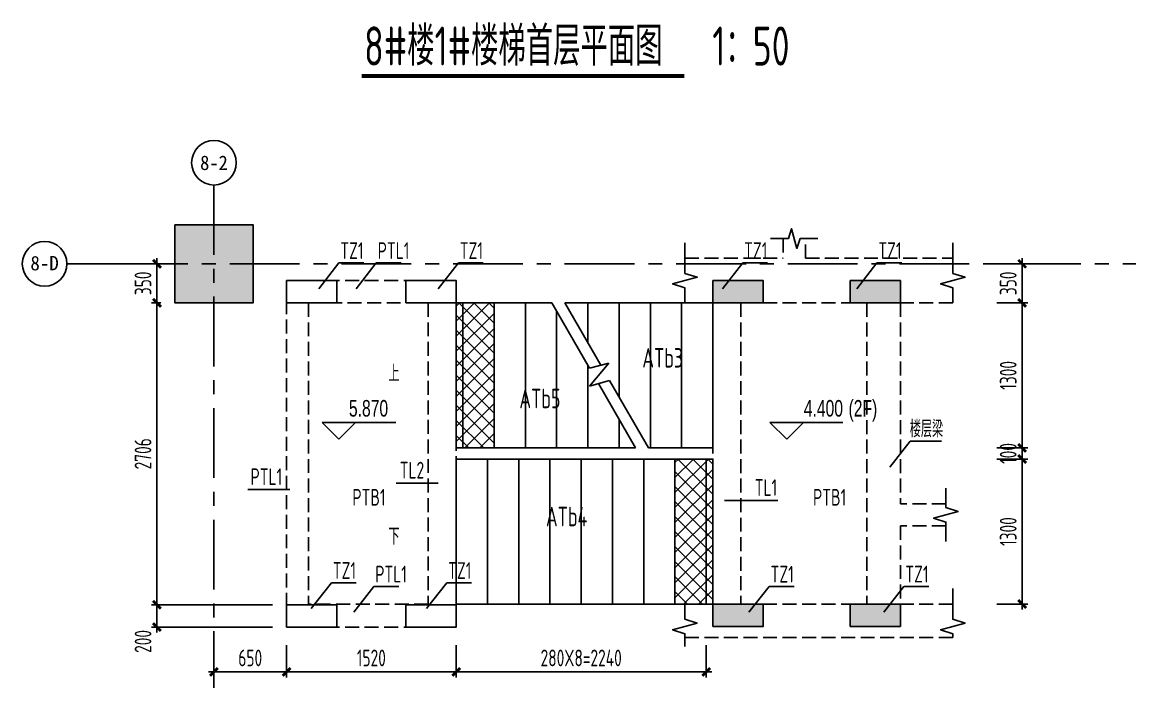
# Model space of a CAD drawing. Extents: x -187783 to -105087, y -63171 to 78346.
# Drawn here: x -138080 to -128104, y 1632 to 7597 of the extents above; entities that cross this region are included whole.
import ezdxf
from ezdxf.enums import TextEntityAlignment as Align

# ---------------------------------------------------------------- set-up
doc = ezdxf.new("R2010")
doc.units = 0
doc.header["$LTSCALE"] = 500
doc.linetypes.add('CENTER', pattern=[2, 1.25, -0.25, 0.25, -0.25])
doc.linetypes.add('DASH', pattern=[0.35, 0.25, -0.1])
doc.layers.get('0').update_dxf_attribs({"linetype": 'CONTINUOUS'})
doc.layers.get('Defpoints').update_dxf_attribs({"color": 167, "linetype": 'CONTINUOUS'})
for name, color, linetype in [('01-标注_轴线坐标', 132, 'CONTINUOUS'), ('02-TEXT_轴号', 7, 'CONTINUOUS'), ('AXIS', 253, 'CENTER'), ('DIM', 3, 'CONTINUOUS'), ('PUB_TEXT', 7, 'CONTINUOUS'), ('s-beam', 4, 'DASH'), ('s-colu', 40, 'CONTINUOUS'), ('s-colu-hatc', 16, 'CONTINUOUS'), ('s-dim', 3, 'CONTINUOUS'), ('S-DIM-B', 3, 'CONTINUOUS'), ('S-DIM-SYMB', 3, 'CONTINUOUS'), ('S-SLAB-HOLE', 5, 'CONTINUOUS'), ('s-stair', 7, 'CONTINUOUS'), ('s-thin', 3, 'CONTINUOUS'), ('S_TEXT', 7, 'CONTINUOUS'), ('S_THIN', 7, 'CONTINUOUS'), ('三跑梯段-8-12$0$A-SUR_看线', 231, 'CONTINUOUS')]:
    doc.layers.add(name, color=color, linetype=linetype)
doc.styles.add('_TCH_AXIS', font='')
doc.styles.add('_TCH_DIM', font='ros.shx', dxfattribs={"width": 0.8, "bigfont": 'jd.shx'})
doc.styles.add('TSSD_Dimension', font='tssdeng.shx', dxfattribs={"width": 0.7, "bigfont": 'TSSDCHN.SHX'})
doc.styles.add('TSSD_Rein', font='Tssdeng.shx', dxfattribs={"width": 0.7, "bigfont": 'hztxt.shx'})
doc.styles.get('_TCH_AXIS').set_extended_font_data('STXihei')
doc.dimstyles.new('TSSD_50_50', dxfattribs={"dimtxt": 150, "dimasz": 50, "dimexe": 50, "dimexo": 125, "dimgap": 50, "dimtad": 1, "dimdec": 0, "dimzin": 0, "dimdsep": 46, "dimtxsty": 'TSSD_Dimension', "dimblk": 'ARCHTICK', "dimblk1": 'ARCHTICK', "dimblk2": 'ARCHTICK', "dimcen": 0, "dimdle": 50, "dimclrt": 7, "dimadec": 0, "dimazin": 0, "dimtfac": 1, "dimtdec": 0, "dimtix": 1, "dimtmove": 2, "dimatfit": 3, "dimfxl": 1, "dimtolj": 1, "dimtzin": 0, "dimarcsym": 0})

# ---------------------------------------------------------------- blocks, each defined once
blk = doc.blocks.new('_ArchTick')
at = {"color": 0, "const_width": 0.5}
blk.add_lwpolyline([(-0.71, -0.71), (0.71, 0.71)], dxfattribs=at)
blk = doc.blocks.new('*D333')
at = {"layer": 'Defpoints', "color": 0, "transparency": 16777216}
for p in [(-129474.3, 3681.6), (-129122, 3681.6), (-129474.3, 2381.6)]:
    blk.add_point(p, dxfattribs=at)
at = {"layer": 's-dim', "color": 0, "lineweight": -2, "transparency": 16777216}
for p, q in [((-129122, 2331.6), (-129122, 3731.6)), ((-129349.3, 3681.6), (-129072, 3681.6)), ((-129349.3, 2381.6), (-129072, 2381.6))]:
    blk.add_line(p, q, dxfattribs=at)
at = {"layer": 's-dim', "color": 0, "lineweight": -2, "transparency": 16777216, "xscale": 50, "yscale": 50, "zscale": 50}
for p, rotation in [((-129122, 3681.6), 90), ((-129122, 2381.6), 270)]:
    blk.add_blockref('_ArchTick', p, dxfattribs=dict(at, rotation=rotation))
at = {"layer": 's-dim', "color": 7, "transparency": 16777216, "insert": (-129247, 3031.6), "char_height": 150, "attachment_point": 5, "rotation": 90, "style": 'TSSD_Dimension'}
blk.add_mtext('\\A1;1300', dxfattribs=at)
blk = doc.blocks.new('*D334')
at = {"layer": 'Defpoints', "color": 0, "transparency": 16777216}
for p in [(-129474.3, 3781.6), (-129122, 3781.6), (-129474.3, 3681.6)]:
    blk.add_point(p, dxfattribs=at)
at = {"layer": 's-dim', "color": 0, "lineweight": -2, "transparency": 16777216}
for p, q in [((-129122, 3781.6), (-129122, 3831.6)), ((-129349.3, 3781.6), (-129072, 3781.6)), ((-129122, 3681.6), (-129122, 3781.6)), ((-129349.3, 3681.6), (-129072, 3681.6)), ((-129122, 3681.6), (-129122, 3631.6))]:
    blk.add_line(p, q, dxfattribs=at)
at = {"layer": 's-dim', "color": 0, "lineweight": -2, "transparency": 16777216, "xscale": 50, "yscale": 50, "zscale": 50}
for p, rotation in [((-129122, 3781.6), 270), ((-129122, 3681.6), 90)]:
    blk.add_blockref('_ArchTick', p, dxfattribs=dict(at, rotation=rotation))
at = {"layer": 's-dim', "color": 7, "transparency": 16777216, "insert": (-129247, 3731.6), "char_height": 150, "attachment_point": 5, "rotation": 90, "style": 'TSSD_Dimension'}
blk.add_mtext('\\A1;100', dxfattribs=at)
blk = doc.blocks.new('*D335')
at = {"layer": 'Defpoints', "color": 0, "transparency": 16777216}
for p in [(-129474.3, 5081.6), (-129122, 5081.6), (-129474.3, 3781.6)]:
    blk.add_point(p, dxfattribs=at)
at = {"layer": 's-dim', "color": 0, "lineweight": -2, "transparency": 16777216}
for p, q in [((-129122, 3731.6), (-129122, 5131.6)), ((-129349.3, 5081.6), (-129072, 5081.6)), ((-129349.3, 3781.6), (-129072, 3781.6))]:
    blk.add_line(p, q, dxfattribs=at)
at = {"layer": 's-dim', "color": 0, "lineweight": -2, "transparency": 16777216, "xscale": 50, "yscale": 50, "zscale": 50}
for p, rotation in [((-129122, 5081.6), 90), ((-129122, 3781.6), 270)]:
    blk.add_blockref('_ArchTick', p, dxfattribs=dict(at, rotation=rotation))
at = {"layer": 's-dim', "color": 7, "transparency": 16777216, "insert": (-129247, 4431.6), "char_height": 150, "attachment_point": 5, "rotation": 90, "style": 'TSSD_Dimension'}
blk.add_mtext('\\A1;1300', dxfattribs=at)
blk = doc.blocks.new('*D356')
at = {"layer": 'Defpoints', "color": 0, "transparency": 16777216}
for p in [(-129474.3, 5431.6), (-129122, 5431.6), (-129474.3, 5081.6)]:
    blk.add_point(p, dxfattribs=at)
at = {"layer": 's-dim', "color": 0, "lineweight": -2, "transparency": 16777216}
for p, q in [((-129349.3, 5431.6), (-129072, 5431.6)), ((-129122, 5031.6), (-129122, 5481.6)), ((-129349.3, 5081.6), (-129072, 5081.6))]:
    blk.add_line(p, q, dxfattribs=at)
at = {"layer": 's-dim', "color": 0, "lineweight": -2, "transparency": 16777216, "xscale": 50, "yscale": 50, "zscale": 50}
for p, rotation in [((-129122, 5431.6), 90), ((-129122, 5081.6), 270)]:
    blk.add_blockref('_ArchTick', p, dxfattribs=dict(at, rotation=rotation))
at = {"layer": 's-dim', "color": 7, "transparency": 16777216, "insert": (-129247, 5256.6), "char_height": 150, "attachment_point": 5, "rotation": 90, "style": 'TSSD_Dimension'}
blk.add_mtext('\\A1;350', dxfattribs=at)
blk = doc.blocks.new('*D357')
at = {"layer": 'Defpoints', "color": 0, "transparency": 16777216}
for p in [(-136712.4, 5431.6), (-136872.9, 5081.6), (-136712.4, 5081.6)]:
    blk.add_point(p, dxfattribs=at)
at = {"layer": 's-dim', "color": 0, "lineweight": -2, "transparency": 16777216}
for p, q in [((-136837.4, 5431.6), (-136922.9, 5431.6)), ((-136872.9, 5481.6), (-136872.9, 5031.6)), ((-136837.4, 5081.6), (-136922.9, 5081.6))]:
    blk.add_line(p, q, dxfattribs=at)
at = {"layer": 's-dim', "color": 0, "lineweight": -2, "transparency": 16777216, "xscale": 50, "yscale": 50, "zscale": 50}
for p, rotation in [((-136872.9, 5431.6), 90), ((-136872.9, 5081.6), 270)]:
    blk.add_blockref('_ArchTick', p, dxfattribs=dict(at, rotation=rotation))
at = {"layer": 's-dim', "color": 7, "transparency": 16777216, "insert": (-136997.9, 5256.6), "char_height": 150, "attachment_point": 5, "rotation": 90, "style": 'TSSD_Dimension'}
blk.add_mtext('\\A1;350', dxfattribs=at)
blk = doc.blocks.new('*D358')
at = {"layer": 'Defpoints', "color": 0, "transparency": 16777216}
for p in [(-136712.4, 5081.6), (-136872.9, 2375.6), (-135712.4, 2375.6)]:
    blk.add_point(p, dxfattribs=at)
at = {"layer": 's-dim', "color": 0, "lineweight": -2, "transparency": 16777216}
for p, q in [((-136872.9, 5131.6), (-136872.9, 2325.6)), ((-136837.4, 5081.6), (-136922.9, 5081.6)), ((-135837.4, 2375.6), (-136922.9, 2375.6))]:
    blk.add_line(p, q, dxfattribs=at)
at = {"layer": 's-dim', "color": 0, "lineweight": -2, "transparency": 16777216, "xscale": 50, "yscale": 50, "zscale": 50}
for p, rotation in [((-136872.9, 5081.6), 90), ((-136872.9, 2375.6), 270)]:
    blk.add_blockref('_ArchTick', p, dxfattribs=dict(at, rotation=rotation))
at = {"layer": 's-dim', "color": 7, "transparency": 16777216, "insert": (-136997.9, 3728.6), "char_height": 150, "attachment_point": 5, "rotation": 90, "style": 'TSSD_Dimension'}
blk.add_mtext('\\A1;2706', dxfattribs=at)
blk = doc.blocks.new('*D359')
at = {"layer": 'Defpoints', "color": 0, "transparency": 16777216}
for p in [(-135712.4, 2375.6), (-136872.9, 2175.6), (-135712.4, 2175.6)]:
    blk.add_point(p, dxfattribs=at)
at = {"layer": 's-dim', "color": 0, "lineweight": -2, "transparency": 16777216}
for p, q in [((-136872.9, 2425.6), (-136872.9, 2125.6)), ((-135837.4, 2375.6), (-136922.9, 2375.6)), ((-135837.4, 2175.6), (-136922.9, 2175.6))]:
    blk.add_line(p, q, dxfattribs=at)
at = {"layer": 's-dim', "color": 0, "lineweight": -2, "transparency": 16777216, "xscale": 50, "yscale": 50, "zscale": 50}
for p, rotation in [((-136872.9, 2375.6), 90), ((-136872.9, 2175.6), 270)]:
    blk.add_blockref('_ArchTick', p, dxfattribs=dict(at, rotation=rotation))
at = {"layer": 's-dim', "color": 7, "transparency": 16777216, "insert": (-136997.9, 2046.5), "char_height": 150, "attachment_point": 5, "rotation": 90, "style": 'TSSD_Dimension'}
blk.add_mtext('\\A1;200', dxfattribs=at)
blk = doc.blocks.new('*D360')
at = {"layer": 'Defpoints', "color": 0, "transparency": 16777216}
for p in [(-134192.4, 2139.4), (-131952.4, 2139.4), (-131952.4, 1773.5)]:
    blk.add_point(p, dxfattribs=at)
at = {"layer": 's-dim', "color": 0, "lineweight": -2, "transparency": 16777216}
for p, q in [((-134192.4, 2014.4), (-134192.4, 1723.5)), ((-131952.4, 2014.4), (-131952.4, 1723.5)), ((-134242.4, 1773.5), (-131902.4, 1773.5))]:
    blk.add_line(p, q, dxfattribs=at)
at = {"layer": 's-dim', "color": 0, "lineweight": -2, "transparency": 16777216, "xscale": 50, "yscale": 50, "zscale": 50, "rotation": 180}
blk.add_blockref('_ArchTick', (-134192.4, 1773.5), dxfattribs=at)
at = {"layer": 's-dim', "color": 0, "lineweight": -2, "transparency": 16777216, "xscale": 50, "yscale": 50, "zscale": 50}
blk.add_blockref('_ArchTick', (-131952.4, 1773.5), dxfattribs=at)
at = {"layer": 's-dim', "color": 7, "transparency": 16777216, "insert": (-133072.4, 1898.5), "char_height": 150, "attachment_point": 5, "style": 'TSSD_Dimension'}
blk.add_mtext('\\A1;280X8=2240', dxfattribs=at)
blk = doc.blocks.new('*D361')
at = {"layer": 'Defpoints', "color": 0, "transparency": 16777216}
for p in [(-135712.4, 2139.4), (-134192.4, 2139.4), (-135712.4, 1773.5)]:
    blk.add_point(p, dxfattribs=at)
at = {"layer": 's-dim', "color": 0, "lineweight": -2, "transparency": 16777216}
for p, q in [((-135712.4, 2014.4), (-135712.4, 1723.5)), ((-134192.4, 2014.4), (-134192.4, 1723.5)), ((-134142.4, 1773.5), (-135762.4, 1773.5))]:
    blk.add_line(p, q, dxfattribs=at)
at = {"layer": 's-dim', "color": 0, "lineweight": -2, "transparency": 16777216, "xscale": 50, "yscale": 50, "zscale": 50, "rotation": 180}
blk.add_blockref('_ArchTick', (-135712.4, 1773.5), dxfattribs=at)
at = {"layer": 's-dim', "color": 0, "lineweight": -2, "transparency": 16777216, "xscale": 50, "yscale": 50, "zscale": 50}
blk.add_blockref('_ArchTick', (-134192.4, 1773.5), dxfattribs=at)
at = {"layer": 's-dim', "color": 7, "transparency": 16777216, "insert": (-134952.4, 1898.5), "char_height": 150, "attachment_point": 5, "style": 'TSSD_Dimension'}
blk.add_mtext('\\A1;1520', dxfattribs=at)
blk = doc.blocks.new('*D362')
at = {"layer": 'Defpoints', "color": 0, "transparency": 16777216}
for p in [(-136362.4, 2139.4), (-135712.4, 2139.4), (-136362.4, 1773.5)]:
    blk.add_point(p, dxfattribs=at)
at = {"layer": 's-dim', "color": 0, "lineweight": -2, "transparency": 16777216}
for p, q in [((-136362.4, 2014.4), (-136362.4, 1723.5)), ((-135712.4, 2014.4), (-135712.4, 1723.5)), ((-135662.4, 1773.5), (-136412.4, 1773.5))]:
    blk.add_line(p, q, dxfattribs=at)
at = {"layer": 's-dim', "color": 0, "lineweight": -2, "transparency": 16777216, "xscale": 50, "yscale": 50, "zscale": 50, "rotation": 180}
blk.add_blockref('_ArchTick', (-136362.4, 1773.5), dxfattribs=at)
at = {"layer": 's-dim', "color": 0, "lineweight": -2, "transparency": 16777216, "xscale": 50, "yscale": 50, "zscale": 50}
blk.add_blockref('_ArchTick', (-135712.4, 1773.5), dxfattribs=at)
at = {"layer": 's-dim', "color": 7, "transparency": 16777216, "insert": (-136037.4, 1898.5), "char_height": 150, "attachment_point": 5, "style": 'TSSD_Dimension'}
blk.add_mtext('\\A1;650', dxfattribs=at)

msp = doc.modelspace()

# ---------------------------------------------------------------- hatches: boundary and pattern name
at = {"layer": 's-colu-hatc'}
h = msp.add_hatch(color=256, dxfattribs=at)
h.dxf.hatch_style = 1
h.paths.add_polyline_path([(-136712.4, 5781.6), (-136012.4, 5781.6), (-136012.4, 5081.6), (-136712.4, 5081.6)])
for points in [[(-131892, 5081.6), (-131892, 5281.6), (-131442, 5281.6), (-131442, 5081.6)], [(-130662.4, 5081.6), (-130662.4, 5281.6), (-130212.4, 5281.6), (-130212.4, 5081.6)], [(-131892, 2181.6), (-131892, 2381.6), (-131442, 2381.6), (-131442, 2181.6)], [(-130662.4, 2181.6), (-130662.4, 2381.6), (-130212.4, 2381.6), (-130212.4, 2181.6)]]:
    msp.add_hatch(color=256, dxfattribs=at).paths.add_polyline_path(points)
at = {"layer": 'S-SLAB-HOLE'}
h = msp.add_hatch(dxfattribs=at)
h.set_pattern_fill('ANSI37', color=256, scale=30, angle=90)
h.set_pattern_definition([(135, (-127295.22, -210178.03), (-67.35192, -67.35192), []), (225, (-127295.22, -210178.03), (67.35192, -67.35192), [])])
h.paths.add_polyline_path([(-134192.4, 3781.7), (-134192.4, 5081.7), (-133852.4, 5081.7), (-133852.4, 3781.7)])
h = msp.add_hatch(dxfattribs=at)
h.set_pattern_fill('ANSI37', color=256, scale=30, angle=90)
h.set_pattern_definition([(135, (-125335.22, -211578.73), (-67.35192, -67.35192), []), (225, (-125335.22, -211578.73), (67.35192, -67.35192), [])])
h.paths.add_polyline_path([(-132232.4, 2381), (-132232.4, 3681), (-131892.4, 3681), (-131892.4, 2381)])

# ---------------------------------------------------------------- linework, layer by layer
at = {"color": 5}
for points in [[(-134192.4, 3781.7), (-134192.4, 5081.7), (-133852.4, 5081.7), (-133852.4, 3781.7)], [(-132232.4, 2381), (-132232.4, 3681), (-131892.4, 3681), (-131892.4, 2381)]]:
    msp.add_lwpolyline(points, close=True, dxfattribs=at)
at = {"layer": '01-标注_轴线坐标'}
msp.add_line((-136362.4, 5795.2), (-136362.4, 6137.4), dxfattribs=at)
at = {"layer": 'AXIS', "color": 1}
for p, q in [((-136362.4, 6137.4), (-136362.4, 1631.6)), ((-137220.8, 5431.6), (-128104.4, 5431.6))]:
    msp.add_line(p, q, dxfattribs=at)
at = {"layer": 'DIM'}
for p, q in [((-135243.9, 3859.5), (-135393.9, 4009.5)), ((-135393.9, 4009.5), (-134734.3, 4009.5)), ((-135243.9, 3859.5), (-135093.9, 4009.5)), ((-131231.2, 3859.5), (-131381.2, 4009.5)), ((-131381.2, 4009.5), (-130727.3, 4009.5)), ((-131231.2, 3859.5), (-131081.2, 4009.5))]:
    msp.add_line(p, q, dxfattribs=at)
at = {"layer": 's-beam'}
for p, q in [((-131263.4, 5658.2), (-131263.4, 5481)), ((-131063.4, 5481), (-131063.4, 5658.1)), ((-132143.2, 5481), (-131263.4, 5481)), ((-131063.4, 5481), (-129742.9, 5481)), ((-135712.4, 5281.6), (-135712.4, 2175.6)), ((-135712.4, 5281.6), (-134192.4, 5281.6)), ((-134192.4, 5281.6), (-134192.4, 2175.6)), ((-135514.9, 5081.6), (-135514.9, 2381.6)), ((-135514.9, 5081.6), (-134442.4, 5081.6)), ((-134442.4, 5081.6), (-134442.4, 2381.6)), ((-132143.2, 5081), (-129742.9, 5081)), ((-131892.4, 5081), (-131892.4, 2381)), ((-131642.4, 5081), (-131642.4, 2381)), ((-130512.4, 5081), (-130512.4, 2381)), ((-130212.4, 5081), (-130212.4, 3281.6)), ((-129805.2, 3281.6), (-130212.4, 3281.6)), ((-130212.4, 3081.6), (-130212.4, 2381)), ((-129805.2, 3081.6), (-130212.4, 3081.6)), ((-134442.4, 2381.6), (-135514.9, 2381.6)), ((-132143.6, 2381), (-129743.3, 2381)), ((-135712.4, 2175.6), (-134192.4, 2175.6)), ((-132143.6, 2081), (-129743.3, 2081))]:
    msp.add_line(p, q, dxfattribs=at)
at = {"layer": 's-colu'}
for points in [[(-136712.4, 5781.6), (-136012.4, 5781.6), (-136012.4, 5081.6), (-136712.4, 5081.6)], [(-135712.4, 5081.6), (-135262.4, 5081.6), (-135262.4, 5281.6), (-135712.4, 5281.6)], [(-134642.4, 5081.6), (-134192.4, 5081.6), (-134192.4, 5281.6), (-134642.4, 5281.6)], [(-131892, 5081.6), (-131892, 5281.6), (-131442, 5281.6), (-131442, 5081.6)], [(-130662.4, 5081.6), (-130662.4, 5281.6), (-130212.4, 5281.6), (-130212.4, 5081.6)], [(-135712.4, 2175.6), (-135262.4, 2175.6), (-135262.4, 2375.6), (-135712.4, 2375.6)], [(-134642.4, 2175.4), (-134192.4, 2175.4), (-134192.4, 2375.4), (-134642.4, 2375.4)], [(-131892, 2181.6), (-131892, 2381.6), (-131442, 2381.6), (-131442, 2181.6)], [(-130662.4, 2181.6), (-130662.4, 2381.6), (-130212.4, 2381.6), (-130212.4, 2181.6)]]:
    msp.add_lwpolyline(points, close=True, dxfattribs=at)
at = {"layer": 's-dim'}
msp.add_line((-137220.8, 5431.6), (-137679.7, 5431.6), dxfattribs=at)
for centre in [(-136362.4, 6337.4), (-137879.7, 5431.6)]:
    msp.add_circle(centre, 200, dxfattribs=at)
at = {"layer": 'S-DIM-B', "ltscale": 0.001}
for points in [[(-134634.1, 3001.7, 0, 0, 0), (-131397.8, 3001.7, 0, 0, 0), (-131397.8, 4461.7, 0, 0, 0), (-132304.9, 4461.7, 40, 0, 0), (-132454.9, 4461.7, 0, 0, 0)], [(-134624, 4461.7, 0, 0, 0), (-133818.9, 4461.7, 40, 0, 0), (-133668.9, 4461.7, 0, 0, 0)]]:
    msp.add_lwpolyline(points, format="xyseb", dxfattribs=at)
at = {"layer": 'S-DIM-SYMB', "const_width": 35}
msp.add_lwpolyline([(-135039.3, 7116.1), (-132148, 7116.1)], dxfattribs=at)
at = {"layer": 's-stair'}
for p, q in [((-134192.4, 5081.7), (-133335.4, 5081.7)), ((-134132.4, 5081.7), (-134132.4, 3781.7)), ((-133852.4, 5081.7), (-133852.4, 3781.7)), ((-133572.4, 5081.7), (-133572.4, 3781.7)), ((-133335.4, 5081.7), (-132997.3, 4496.1)), ((-133292.4, 5007.2), (-133292.4, 3781.7)), ((-133219.9, 5081.7), (-131922.4, 5081.7)), ((-133219.9, 5081.7), (-132897.3, 4522.9)), ((-133012.4, 5081.7), (-133012.4, 4722.3)), ((-132732.4, 5081.7), (-132732.4, 4237.3)), ((-132452.4, 5081.7), (-132452.4, 3781.7)), ((-132172.4, 5081.7), (-132172.4, 3781.7)), ((-131892.4, 5081.7), (-131892.4, 3841.7)), ((-133012.4, 4522.3), (-133012.4, 3781.7)), ((-132824.9, 4542.3), (-132997.8, 4336.3)), ((-132997.3, 4496.1), (-132824.9, 4542.3)), ((-132997.8, 4336.3), (-132817.4, 4384.6)), ((-132917.4, 4357.8), (-132584.8, 3781.7)), ((-132817.4, 4384.6), (-132469.3, 3781.7)), ((-132732.4, 4037.3), (-132732.4, 3781.7)), ((-134192.4, 3781.7), (-132584.8, 3781.7)), ((-134162.4, 3781.7), (-132584.8, 3781.7)), ((-132469.3, 3781.7), (-131922.4, 3781.7)), ((-132469.3, 3781.7), (-131892.4, 3781.7)), ((-134192.4, 2381.7), (-134192.4, 3681.7)), ((-131892.4, 3681.7), (-134192.4, 3681.7)), ((-131922.4, 3681.7), (-134162.4, 3681.7)), ((-133912.4, 2381.7), (-133912.4, 3681.7)), ((-133632.4, 2381.7), (-133632.4, 3681.7)), ((-133352.4, 2381.7), (-133352.4, 3681.7)), ((-133072.4, 2381.7), (-133072.4, 3681.7)), ((-132792.4, 2381.7), (-132792.4, 3681.7)), ((-132512.4, 2381.7), (-132512.4, 3681.7)), ((-132232.4, 2381.7), (-132232.4, 3681.7)), ((-131952.4, 2381.7), (-131952.4, 3681.7)), ((-131922.4, 2381.7), (-134192.4, 2381.7))]:
    msp.add_line(p, q, dxfattribs=at)
at = {"layer": 's-thin'}
for points in [[(-131375.4, 5658.2), (-131215.4, 5658.2), (-131187.4, 5746.2), (-131139.4, 5570.1), (-131111.4, 5658.1), (-130951.4, 5658.1)], [(-132143.2, 5621), (-132143.2, 5346), (-132033.2, 5311), (-132253.2, 5251), (-132143.2, 5216), (-132143.2, 5081)], [(-129742.9, 5081), (-129742.9, 5216), (-129852.9, 5251), (-129632.9, 5311), (-129742.9, 5346), (-129742.9, 5621)], [(-129805.2, 3421.6), (-129805.2, 3246.6), (-129695.2, 3211.6), (-129915.2, 3151.6), (-129805.2, 3116.6), (-129805.2, 2941.6)], [(-129743.3, 2081), (-129743.3, 2116), (-129853.3, 2151), (-129633.3, 2211), (-129743.3, 2246), (-129743.3, 2521)], [(-132143.6, 2381), (-132143.6, 2246), (-132033.6, 2211), (-132253.6, 2151), (-132143.6, 2116), (-132143.6, 2000.4)]]:
    msp.add_lwpolyline(points, dxfattribs=at)
at = {"layer": 'S_THIN'}
for p, q in [((-135423.7, 5208.3), (-135242.9, 5439)), ((-135242.9, 5439), (-135019.8, 5439)), ((-135088.8, 5208.3), (-134908, 5439)), ((-134908, 5439), (-134684.9, 5439)), ((-134353.7, 5208.3), (-134172.9, 5439)), ((-134172.9, 5439), (-133949.8, 5439)), ((-131806.3, 5208.3), (-131625.5, 5439)), ((-131625.5, 5439), (-131402.3, 5439)), ((-130603.8, 5208.3), (-130422.9, 5439)), ((-130422.9, 5439), (-130199.8, 5439)), ((-130307.3, 3610), (-130126.4, 3840.6)), ((-130126.4, 3840.6), (-129845.1, 3840.6)), ((-136057.9, 3407.3), (-135682.5, 3407.3)), ((-134353.8, 3465.9), (-134729.2, 3465.9)), ((-131788.1, 3310), (-131309.5, 3310)), ((-135490.9, 2341), (-135310.1, 2571.6)), ((-135310.1, 2571.6), (-135087, 2571.6)), ((-135110.7, 2308.3), (-134929.9, 2539)), ((-134929.9, 2539), (-134706.7, 2539)), ((-134457.7, 2340.4), (-134276.9, 2571.1)), ((-134276.9, 2571.1), (-134053.7, 2571.1)), ((-131569.4, 2307.8), (-131388.5, 2538.4)), ((-131388.5, 2538.4), (-131165.4, 2538.4)), ((-130361.9, 2308.3), (-130181.1, 2539)), ((-130181.1, 2539), (-129957.9, 2539))]:
    msp.add_line(p, q, dxfattribs=at)
at = {"layer": '三跑梯段-8-12$0$A-SUR_看线'}
msp.add_line((-128377.4, 5431.6), (-128377.4, 5431.6), dxfattribs=at)

# ---------------------------------------------------------------- texts
at = {"layer": '02-TEXT_轴号', "style": '_TCH_AXIS'}
for s, width, p, p2 in [('8-2', 0.990716, (-136486.4, 6272.4), (-136238.3, 6272.4)), ('8-D', 0.896669, (-138006.8, 5372.8), (-137752.6, 5372.8))]:
    msp.add_text(s, height=129.88, dxfattribs=dict(at, width=width)).set_placement(p, p2, align=Align.FIT)
at = {"layer": 'PUB_TEXT', "style": '_TCH_DIM', "width": 0.705882}
for s, height, p in [('上', 148.8, (-134799.1, 4374.2)), ('5.870', 148.75, (-135153.3, 4062)), ('4.400', 148.75, (-131078.3, 4062)), ('(2F)', 148.75, (-130677.3, 4062)), ('下', 148.8, (-134798.4, 2914.2))]:
    msp.add_text(s, height=height, dxfattribs=at).set_placement(p)
at = {"layer": 's-dim', "color": 0, "char_height": 175, "attachment_point": 3, "style": 'TSSD_Rein'}
for s, insert in [('ATb3', (-132159.7, 4676.1)), ('ATb5', (-133258, 4312)), ('ATb4', (-133017.6, 3253.5))]:
    msp.add_mtext_dynamic_manual_height_columns(s, width=439.113, gutter_width=875, heights=[0], dxfattribs=dict(at, insert=insert))
at = {"layer": 'S-DIM-SYMB', "color": 0, "insert": (-135017.3, 7558.8), "char_height": 350, "width": 4716.961, "attachment_point": 1, "style": 'TSSD_Rein'}
msp.add_mtext('8#楼1#楼梯首层平面图   1：50', dxfattribs=at)
at = {"layer": 'S_TEXT', "ltscale": 99, "style": 'TSSD_Dimension', "width": 0.7}
for s, p in [('TZ1', (-135230.4, 5475)), ('PTL1', (-134895.5, 5475)), ('TZ1', (-134160.4, 5475)), ('TZ1', (-131612.9, 5475)), ('TZ1', (-130410.4, 5475)), ('楼层梁', (-130128.5, 3876.7)), ('PTL1', (-136034.7, 3448.4)), ('TL2', (-134698.5, 3507)), ('TL1', (-131518, 3351.1)), ('PTB1', (-135122.2, 3263.6)), ('PTB1', (-130995.2, 3263.6)), ('TZ1', (-135297.6, 2607.7)), ('PTL1', (-134917.3, 2575)), ('TZ1', (-134264.3, 2607.1)), ('TZ1', (-131376, 2574.5)), ('TZ1', (-130168.5, 2575))]:
    msp.add_text(s, height=150, dxfattribs=at).set_placement(p)

# ---------------------------------------------------------------- dimensions: what is measured, and where the dimension line sits
at = {"layer": 's-dim'}
for base, p1, p2, angle, picture, middle in [((-136872.9, 5081.6), (-136712.4, 5431.6), (-136712.4, 5081.6), 90, '*D357', (-136997.9, 5256.6)), ((-129122, 5431.6), (-129474.3, 5081.6), (-129474.3, 5431.6), 90, '*D356', (-129247, 5256.6)), ((-136872.9, 2375.6), (-136712.4, 5081.6), (-135712.4, 2375.6), 90, '*D358', (-136997.9, 3728.6)), ((-136362.4, 1773.5), (-135712.4, 2139.4), (-136362.4, 2139.4), 180, '*D362', (-136037.4, 1898.5)), ((-135712.4, 1773.5), (-134192.4, 2139.4), (-135712.4, 2139.4), 180, '*D361', (-134952.4, 1898.5))]:
    dim = msp.add_linear_dim(base=base, p1=p1, p2=p2, angle=angle, dimstyle='TSSD_50_50', dxfattribs=at)
    dim.commit()
    dim.dimension.update_dxf_attribs({"geometry": picture, "text_midpoint": middle})
for p1, p2, picture, middle in [((-129474.3, 3781.6), (-129474.3, 5081.6), '*D335', (-129247, 4431.6)), ((-129474.3, 3681.6), (-129474.3, 3781.6), '*D334', (-129247, 3731.6)), ((-129474.3, 2381.6), (-129474.3, 3681.6), '*D333', (-129247, 3031.6))]:
    dim = msp.add_aligned_dim(p1=p1, p2=p2, distance=-352.3, dimstyle='TSSD_50_50', dxfattribs=at)
    dim.commit()
    dim.dimension.update_dxf_attribs({"geometry": picture, "text_midpoint": middle})
dim = msp.add_linear_dim(base=(-136872.9, 2175.6), p1=(-135712.4, 2375.6), p2=(-135712.4, 2175.6), angle=90, dimstyle='TSSD_50_50', dxfattribs=at)
dim.commit()
dim.dimension.update_dxf_attribs({"geometry": '*D359', "text_midpoint": (-136997.9, 2046.5), "dimtype": 128})
dim = msp.add_linear_dim(base=(-131952.4, 1773.5), p1=(-134192.4, 2139.4), p2=(-131952.4, 2139.4), angle=180, text='280X8=2240', dimstyle='TSSD_50_50', dxfattribs=at)
dim.commit()
dim.dimension.update_dxf_attribs({"geometry": '*D360', "text_midpoint": (-133072.4, 1898.5)})

doc.saveas('drawing.dxf')
